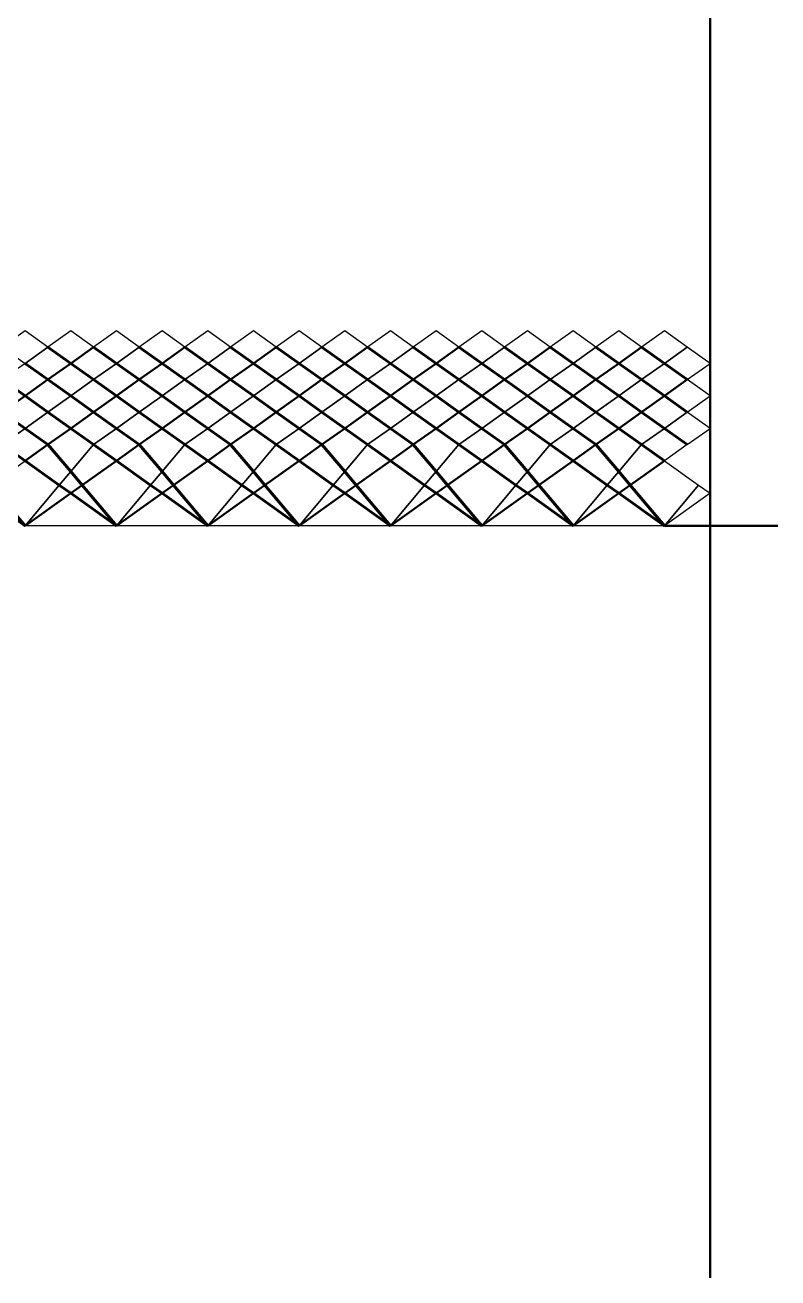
# Model space of a CAD drawing. Extents: x 0 to 145, y -25 to 59.
# Drawn here: x 119.73 to 145.04, y -25.29 to 16.83 of the extents above; entities that cross this region are included whole.
import ezdxf

# ---------------------------------------------------------------- set-up
doc = ezdxf.new("R2010")
doc.units = 0
doc.header["$MEASUREMENT"] = 0
doc.layers.add('Concrete bases', color=31, linetype='CONTINUOUS')
for name, color, linetype, lineweight in [('Tendons 1 internal', 50, 'CONTINUOUS', 50), ('Tendons 2 external', 201, 'CONTINUOUS', 35), ('Tendons 3 middle', 170, 'CONTINUOUS', 60), ('Основные линии', 50, 'CONTINUOUS', 50)]:
    doc.layers.add(name, color=color, linetype=linetype, lineweight=lineweight)

msp = doc.modelspace()

# ---------------------------------------------------------------- linework, layer by layer
at = {"layer": 'Concrete bases', "linetype": 'ByBlock', "ltscale": 100}
for points in [[(119.730002, 6.549823), (118.962502, 6.004005), (119.730002, 5.458186), (120.497502, 6.004005)], [(121.265002, 6.549823), (120.497502, 6.004005), (121.265002, 5.458186), (122.032502, 6.004005)], [(122.800002, 6.549823), (122.032502, 6.004005), (122.800002, 5.458186), (123.567502, 6.004005)], [(124.335002, 6.549823), (123.567502, 6.004005), (124.335002, 5.458186), (125.102502, 6.004005)], [(125.870002, 6.549823), (125.102502, 6.004005), (125.870002, 5.458186), (126.637502, 6.004005)], [(127.405002, 6.549823), (126.637502, 6.004005), (127.405002, 5.458186), (128.172502, 6.004005)], [(128.940002, 6.549823), (128.172502, 6.004005), (128.940002, 5.458186), (129.707502, 6.004005)], [(130.475002, 6.549823), (129.707502, 6.004005), (130.475002, 5.458186), (131.242502, 6.004005)], [(132.010002, 6.549823), (131.242502, 6.004005), (132.010002, 5.458186), (132.777502, 6.004005)], [(133.545002, 6.549823), (132.777502, 6.004005), (133.545002, 5.458186), (134.312502, 6.004005)], [(135.080002, 6.549823), (134.312502, 6.004005), (135.080002, 5.458186), (135.847502, 6.004005)], [(136.615002, 6.549823), (135.847502, 6.004005), (136.615002, 5.458186), (137.382502, 6.004005)], [(138.150002, 6.549823), (137.382502, 6.004005), (138.150002, 5.458186), (138.917502, 6.004005)], [(139.685002, 6.549823), (138.917502, 6.004005), (139.685002, 5.458186), (140.452502, 6.004005)], [(141.220002, 6.549823), (140.452502, 6.004005), (141.220002, 5.458186), (141.987502, 6.004005)], [(120.497502, 6.004005), (119.730002, 5.458186), (120.497502, 4.912368), (121.265002, 5.458186)], [(122.032502, 6.004005), (121.265002, 5.458186), (122.032502, 4.912368), (122.800002, 5.458186)], [(123.567502, 6.004005), (122.800002, 5.458186), (123.567502, 4.912367), (124.335002, 5.458186)], [(125.102502, 6.004005), (124.335002, 5.458186), (125.102502, 4.912367), (125.870002, 5.458186)], [(126.637502, 6.004005), (125.870002, 5.458186), (126.637502, 4.912367), (127.405002, 5.458186)], [(128.172502, 6.004005), (127.405002, 5.458186), (128.172502, 4.912367), (128.940002, 5.458186)], [(129.707502, 6.004005), (128.940002, 5.458186), (129.707502, 4.912367), (130.475002, 5.458186)], [(131.242502, 6.004005), (130.475002, 5.458186), (131.242502, 4.912367), (132.010002, 5.458186)], [(132.777502, 6.004005), (132.010002, 5.458186), (132.777502, 4.912367), (133.545002, 5.458186)], [(134.312502, 6.004005), (133.545002, 5.458186), (134.312502, 4.912367), (135.080002, 5.458186)], [(135.847502, 6.004005), (135.080002, 5.458186), (135.847502, 4.912367), (136.615002, 5.458186)], [(137.382502, 6.004005), (136.615002, 5.458186), (137.382502, 4.912367), (138.150002, 5.458186)], [(138.917502, 6.004005), (138.150002, 5.458186), (138.917502, 4.912367), (139.685002, 5.458186)], [(140.452502, 6.004005), (139.685002, 5.458186), (140.452502, 4.912367), (141.220002, 5.458186)], [(141.987489, 6.003998), (141.219989, 5.458179), (141.987489, 4.91236), (142.755002, 5.458179)], [(119.730003, 5.458187), (118.962503, 4.912368), (119.730003, 4.36655), (120.497503, 4.912368)], [(121.265003, 5.458187), (120.497503, 4.912368), (121.265003, 4.36655), (122.032503, 4.912368)], [(122.800003, 5.458187), (122.032503, 4.912368), (122.800003, 4.36655), (123.567503, 4.912368)], [(124.335003, 5.458187), (123.567503, 4.912368), (124.335003, 4.36655), (125.102503, 4.912368)], [(125.870003, 5.458187), (125.102503, 4.912368), (125.870003, 4.36655), (126.637503, 4.912368)], [(127.405003, 5.458187), (126.637503, 4.912368), (127.405003, 4.36655), (128.172503, 4.912368)], [(128.940003, 5.458187), (128.172503, 4.912368), (128.940003, 4.36655), (129.707503, 4.912368)], [(130.475003, 5.458187), (129.707503, 4.912368), (130.475003, 4.36655), (131.242503, 4.912368)], [(132.010003, 5.458187), (131.242503, 4.912368), (132.010003, 4.36655), (132.777503, 4.912368)], [(133.545003, 5.458187), (132.777503, 4.912368), (133.545003, 4.366549), (134.312503, 4.912368)], [(135.080003, 5.458187), (134.312503, 4.912368), (135.080003, 4.366549), (135.847503, 4.912368)], [(136.615003, 5.458187), (135.847503, 4.912368), (136.615003, 4.366549), (137.382503, 4.912368)], [(138.150003, 5.458187), (137.382503, 4.912368), (138.150003, 4.366549), (138.917503, 4.912368)], [(139.685003, 5.458187), (138.917503, 4.912368), (139.685003, 4.366549), (140.452503, 4.912368)], [(141.220003, 5.458187), (140.452503, 4.912368), (141.220003, 4.366549), (141.987503, 4.912368)], [(118.962503, 4.912368), (118.195003, 4.36655), (118.962503, 3.820731), (119.730003, 4.36655)], [(120.497503, 4.912368), (119.730003, 4.36655), (120.497503, 3.820731), (121.265003, 4.36655)], [(122.032503, 4.912368), (121.265003, 4.36655), (122.032503, 3.820731), (122.800003, 4.36655)], [(123.567503, 4.912368), (122.800003, 4.36655), (123.567503, 3.820731), (124.335003, 4.36655)], [(125.102503, 4.912368), (124.335003, 4.36655), (125.102503, 3.820731), (125.870003, 4.36655)], [(126.637503, 4.912368), (125.870003, 4.36655), (126.637503, 3.820731), (127.405003, 4.36655)], [(128.172503, 4.912368), (127.405003, 4.36655), (128.172503, 3.820731), (128.940003, 4.36655)], [(129.707503, 4.912368), (128.940003, 4.36655), (129.707503, 3.820731), (130.475003, 4.36655)], [(131.242503, 4.912368), (130.475003, 4.36655), (131.242503, 3.820731), (132.010003, 4.36655)], [(132.777503, 4.912368), (132.010003, 4.366549), (132.777503, 3.820731), (133.545003, 4.366549)], [(134.312503, 4.912368), (133.545003, 4.366549), (134.312503, 3.820731), (135.080003, 4.366549)], [(135.847503, 4.912368), (135.080003, 4.366549), (135.847503, 3.820731), (136.615003, 4.366549)], [(137.382503, 4.912368), (136.615003, 4.366549), (137.382503, 3.820731), (138.150003, 4.366549)], [(138.917503, 4.912368), (138.150003, 4.366549), (138.917503, 3.820731), (139.685003, 4.366549)], [(140.452503, 4.912368), (139.685003, 4.366549), (140.452503, 3.820731), (141.220003, 4.366549)], [(141.987489, 4.912362), (141.219989, 4.366543), (141.987489, 3.820724), (142.755002, 4.366543)], [(119.730003, 4.36655), (118.962503, 3.820731), (119.730003, 3.274912), (120.497503, 3.820731)], [(121.265003, 4.36655), (120.497503, 3.820731), (121.265003, 3.274912), (122.032503, 3.820731)], [(122.800003, 4.36655), (122.032503, 3.820731), (122.800003, 3.274912), (123.567503, 3.820731)], [(124.335003, 4.36655), (123.567503, 3.820731), (124.335003, 3.274912), (125.102503, 3.820731)], [(125.870003, 4.36655), (125.102503, 3.820731), (125.870003, 3.274912), (126.637503, 3.820731)], [(127.405003, 4.36655), (126.637503, 3.820731), (127.405003, 3.274912), (128.172503, 3.820731)], [(128.940003, 4.36655), (128.172503, 3.820731), (128.940003, 3.274912), (129.707503, 3.820731)], [(130.475003, 4.366549), (129.707503, 3.820731), (130.475003, 3.274912), (131.242503, 3.820731)], [(132.010003, 4.366549), (131.242503, 3.820731), (132.010003, 3.274912), (132.777503, 3.820731)], [(133.545003, 4.366549), (132.777503, 3.820731), (133.545003, 3.274912), (134.312503, 3.820731)], [(135.080003, 4.366549), (134.312503, 3.820731), (135.080003, 3.274912), (135.847503, 3.820731)], [(136.615003, 4.366549), (135.847503, 3.820731), (136.615003, 3.274912), (137.382503, 3.820731)], [(138.150003, 4.366549), (137.382503, 3.820731), (138.150003, 3.274912), (138.917503, 3.820731)], [(139.685003, 4.366549), (138.917503, 3.820731), (139.685003, 3.274912), (140.452503, 3.820731)], [(141.220003, 4.366549), (140.452503, 3.820731), (141.220003, 3.274912), (141.987503, 3.820731)], [(118.962503, 3.820731), (118.195003, 3.274912), (118.962503, 2.729094), (119.730003, 3.274912)], [(120.497503, 3.820731), (119.730003, 3.274912), (120.497503, 2.729094), (121.265003, 3.274912)], [(122.032503, 3.820731), (121.265003, 3.274912), (122.032503, 2.729094), (122.800003, 3.274912)], [(123.567503, 3.820731), (122.800003, 3.274912), (123.567503, 2.729094), (124.335003, 3.274912)], [(125.102503, 3.820731), (124.335003, 3.274912), (125.102503, 2.729094), (125.870003, 3.274912)], [(126.637503, 3.820731), (125.870003, 3.274912), (126.637503, 2.729094), (127.405003, 3.274912)], [(128.172503, 3.820731), (127.405003, 3.274912), (128.172503, 2.729094), (128.940003, 3.274912)], [(129.707503, 3.820731), (128.940003, 3.274912), (129.707503, 2.729094), (130.475003, 3.274912)], [(131.242503, 3.820731), (130.475003, 3.274912), (131.242503, 2.729094), (132.010003, 3.274912)], [(132.777503, 3.820731), (132.010003, 3.274912), (132.777503, 2.729094), (133.545003, 3.274912)], [(134.312503, 3.820731), (133.545003, 3.274912), (134.312503, 2.729094), (135.080003, 3.274912)], [(135.847503, 3.820731), (135.080003, 3.274912), (135.847503, 2.729094), (136.615003, 3.274912)], [(137.382503, 3.820731), (136.615003, 3.274912), (137.382503, 2.729094), (138.150003, 3.274912)], [(138.917503, 3.820731), (138.150003, 3.274912), (138.917503, 2.729094), (139.685003, 3.274912)], [(140.452503, 3.820731), (139.685003, 3.274912), (140.452503, 2.729094), (141.220003, 3.274912)], [(141.987503, 3.820731), (141.220003, 3.274912), (141.987503, 2.729094), (142.755003, 3.274912)], [(119.730003, 2.183279), (118.962503, 2.729097), (119.730003, 3.274916), (120.497503, 2.729097)], [(122.032503, 2.729098), (121.265003, 1.8194), (120.497503, 2.729098), (121.265003, 3.274916)], [(122.800003, 2.183279), (122.032503, 2.729097), (122.800003, 3.274916), (123.567503, 2.729097)], [(125.102503, 2.729097), (124.335003, 1.8194), (123.567503, 2.729097), (124.335003, 3.274916)], [(125.870003, 2.183279), (125.102503, 2.729098), (125.870003, 3.274916), (126.637503, 2.729098)], [(128.172502, 2.729097), (127.405002, 1.8194), (126.637502, 2.729097), (127.405002, 3.274916)], [(128.940003, 2.183279), (128.172503, 2.729097), (128.940003, 3.274916), (129.707503, 2.729097)], [(131.242503, 2.729097), (130.475003, 1.8194), (129.707503, 2.729097), (130.475003, 3.274916)], [(132.010003, 2.183279), (131.242503, 2.729097), (132.010003, 3.274916), (132.777503, 2.729097)], [(134.312503, 2.729097), (133.545003, 1.8194), (132.777503, 2.729097), (133.545003, 3.274916)], [(135.080003, 2.183279), (134.312503, 2.729098), (135.080003, 3.274916), (135.847503, 2.729098)], [(137.382503, 2.729098), (136.615003, 1.8194), (135.847503, 2.729098), (136.615003, 3.274916)], [(138.150003, 2.183279), (137.382503, 2.729098), (138.150003, 3.274916), (138.917503, 2.729098)], [(140.452503, 2.729098), (139.685003, 1.8194), (138.917503, 2.729098), (139.685003, 3.274916)], [(141.220003, 2.183279), (140.452503, 2.729098), (141.220003, 3.274916), (141.987503, 2.729098)], [(121.265003, 1.8194), (120.881253, 1.364551), (119.730003, 2.183279), (120.497503, 2.729097)], [(121.648753, 1.364551), (121.265003, 1.8194), (122.032503, 2.729097), (122.800003, 2.183279)], [(124.335003, 1.8194), (123.951253, 1.364551), (122.800003, 2.183279), (123.567503, 2.729097)], [(125.870003, 2.183279), (124.718753, 1.364551), (124.335003, 1.8194), (125.102503, 2.729097)], [(127.405003, 1.8194), (127.021253, 1.364551), (125.870003, 2.183279), (126.637503, 2.729098)], [(128.940003, 2.183279), (127.788753, 1.364551), (127.405003, 1.8194), (128.172503, 2.729097)], [(130.475003, 1.8194), (130.091253, 1.364551), (128.940003, 2.183279), (129.707503, 2.729097)], [(130.858753, 1.364551), (130.475003, 1.8194), (131.242503, 2.729097), (132.010003, 2.183279)], [(133.545003, 1.8194), (133.161253, 1.364551), (132.010003, 2.183279), (132.777503, 2.729097)], [(135.080003, 2.183279), (133.928753, 1.364551), (133.545003, 1.8194), (134.312503, 2.729097)], [(136.615003, 1.8194), (136.231253, 1.364551), (135.080003, 2.183279), (135.847503, 2.729098)], [(136.998753, 1.364551), (136.615003, 1.8194), (137.382503, 2.729098), (138.150003, 2.183279)], [(139.685003, 1.8194), (139.301253, 1.364551), (138.150003, 2.183279), (138.917503, 2.729098)], [(141.220003, 2.183279), (140.068753, 1.364551), (139.685003, 1.8194), (140.452503, 2.729098)], [(119.730002, 0.000004), (118.578752, 1.364551), (119.730002, 2.183279), (120.881252, 1.364551)], [(122.800003, 0.000004), (121.648753, 1.364551), (122.800003, 2.183279), (123.951253, 1.364551)], [(125.870003, 0.000004), (124.718753, 1.364551), (125.870003, 2.183279), (127.021253, 1.364551)], [(128.940003, 0.000004), (127.788753, 1.364551), (128.940003, 2.183279), (130.091253, 1.364551)], [(132.010003, 0.000004), (130.858753, 1.364551), (132.010003, 2.183279), (133.161253, 1.364551)], [(135.080003, 0.000004), (133.928753, 1.364551), (135.080003, 2.183279), (136.231253, 1.364551)], [(138.150003, 0.000004), (136.998753, 1.364551), (138.150003, 2.183279), (139.301253, 1.364551)], [(141.220003, 0.000005), (140.068753, 1.364551), (141.220003, 2.183279), (142.371253, 1.364551)], [(121.648753, 1.364551), (121.265003, 1.091642), (120.881253, 1.364551), (121.265003, 1.8194)], [(124.718753, 1.364551), (124.335003, 1.091642), (123.951253, 1.364551), (124.335003, 1.8194)], [(127.788753, 1.364551), (127.405003, 1.091642), (127.021253, 1.364551), (127.405003, 1.8194)], [(130.858753, 1.364551), (130.475003, 1.091642), (130.091253, 1.364551), (130.475003, 1.8194)], [(133.928753, 1.364551), (133.545003, 1.091642), (133.161253, 1.364551), (133.545003, 1.8194)], [(136.998753, 1.364551), (136.615003, 1.091642), (136.231253, 1.364551), (136.615003, 1.8194)], [(140.068753, 1.364551), (139.685003, 1.091642), (139.301253, 1.364551), (139.685003, 1.8194)], [(119.730003, 0.000004), (120.881253, 1.364551), (121.265003, 1.091642)], [(122.800003, 0.000004), (121.265003, 1.091642), (121.648753, 1.364551)], [(122.800003, 0.000004), (123.951253, 1.364551), (124.335003, 1.091642)], [(125.870003, 0.000004), (124.335003, 1.091642), (124.718753, 1.364551)], [(125.870003, 0.000004), (127.021253, 1.364551), (127.405003, 1.091642)], [(128.940003, 0.000004), (127.405003, 1.091642), (127.788753, 1.364551)], [(128.940003, 0.000004), (130.091253, 1.364551), (130.475003, 1.091642)], [(132.010003, 0.000004), (130.475003, 1.091642), (130.858753, 1.364551)], [(132.010003, 0.000004), (133.161253, 1.364551), (133.545003, 1.091641)], [(135.080003, 0.000004), (133.545003, 1.091642), (133.928753, 1.364551)], [(135.080003, 0.000005), (136.231253, 1.364551), (136.615003, 1.091642)], [(138.150003, 0.000005), (136.615003, 1.091642), (136.998753, 1.364551)], [(138.150003, 0.000005), (139.301253, 1.364551), (139.685003, 1.091642)], [(141.220003, 0.000005), (139.685003, 1.091642), (140.068753, 1.364551)], [(141.220004, 0.000004), (142.371254, 1.364551), (142.755002, 1.091642)], [(122.800003, 0.000004), (119.730003, 0.000004), (121.265003, 1.091642)], [(125.870003, 0.000004), (122.800003, 0.000004), (124.335003, 1.091642)], [(128.940003, 0.000004), (125.870003, 0.000004), (127.405003, 1.091642)], [(132.010003, 0.000004), (128.940003, 0.000004), (130.475003, 1.091642)], [(135.080003, 0.000004), (132.010003, 0.000004), (133.545003, 1.091641)], [(138.150003, 0.000005), (135.080003, 0.000005), (136.615003, 1.091642)], [(141.220003, 0.000004), (138.150003, 0.000004), (138.150003, 0.000005), (139.685003, 1.091642)]]:
    msp.add_lwpolyline(points, close=True, dxfattribs=at)
at = {"layer": 'Tendons 1 internal', "linetype": 'Continuous', "ltscale": 250}
for p, q in [((122.032502, 6.004003), (121.265002, 5.458184)), ((125.102502, 6.004003), (124.335002, 5.458184)), ((128.172502, 6.004003), (127.405002, 5.458184)), ((131.242502, 6.004003), (130.475002, 5.458184)), ((133.545002, 5.458184), (134.312502, 6.004003)), ((137.382502, 6.004003), (136.615002, 5.458184)), ((140.452502, 6.004003), (139.685002, 5.458184)), ((120.497502, 4.912366), (121.265002, 5.458184)), ((124.335003, 5.458185), (123.567503, 4.912366)), ((126.637502, 4.912366), (127.405002, 5.458184)), ((130.475003, 5.458185), (129.707503, 4.912366)), ((133.545003, 5.458185), (132.777503, 4.912366)), ((136.615003, 5.458185), (135.847503, 4.912366)), ((139.685003, 5.458185), (138.917503, 4.912366)), ((120.497503, 4.912367), (119.730003, 4.366548)), ((122.800003, 4.366548), (123.567503, 4.912366)), ((126.637503, 4.912366), (125.870003, 4.366548)), ((128.940003, 4.366548), (129.707503, 4.912366)), ((132.010003, 4.366548), (132.777503, 4.912366)), ((135.847503, 4.912366), (135.080003, 4.366548)), ((138.917503, 4.912366), (138.150003, 4.366548)), ((141.220003, 4.366548), (141.987503, 4.912366)), ((118.962503, 3.820729), (119.730003, 4.366548)), ((122.032503, 3.820729), (122.800003, 4.366548)), ((125.102503, 3.820729), (125.870003, 4.366548)), ((128.172503, 3.820729), (128.940003, 4.366548)), ((132.010003, 4.366548), (131.242503, 3.820729)), ((134.312503, 3.820729), (135.080003, 4.366548)), ((138.150003, 4.366548), (137.382503, 3.820729)), ((141.220003, 4.366547), (140.452503, 3.820729)), ((122.032503, 3.820729), (121.265003, 3.274911)), ((125.102503, 3.820729), (124.335003, 3.274911)), ((127.405003, 3.274911), (128.172503, 3.820729)), ((130.475003, 3.27491), (131.242503, 3.820729)), ((134.312503, 3.820729), (133.545003, 3.27491)), ((137.382503, 3.820729), (136.615003, 3.27491)), ((140.452503, 3.820729), (139.685003, 3.27491)), ((120.497503, 2.729096), (121.265003, 3.274914)), ((123.567503, 2.729096), (124.335003, 3.274914)), ((126.637503, 2.729092), (127.405003, 3.274911)), ((129.707503, 2.729092), (130.475003, 3.27491)), ((132.777503, 2.729092), (133.545003, 3.27491)), ((135.847503, 2.729092), (136.615003, 3.27491)), ((138.917503, 2.729092), (139.685003, 3.27491)), ((120.497503, 2.729096), (119.730003, 2.183277)), ((123.567503, 2.729096), (122.800003, 2.183277)), ((125.870003, 2.183277), (126.637503, 2.729096)), ((128.940003, 2.183277), (129.707503, 2.729096)), ((132.010003, 2.183277), (132.777503, 2.729096)), ((135.080003, 2.183277), (135.847503, 2.729096)), ((138.150003, 2.183277), (138.917503, 2.729096)), ((122.800003, 2.183277), (121.648753, 1.364549)), ((124.718753, 1.364549), (125.870003, 2.183277)), ((128.940003, 2.183277), (127.788753, 1.364549)), ((132.010003, 2.183277), (130.858753, 1.364549)), ((133.928753, 1.364549), (135.080003, 2.183277)), ((136.998753, 1.364549), (138.150003, 2.183277)), ((140.068753, 1.364549), (141.220003, 2.183277)), ((121.265003, 1.09164), (121.648753, 1.364549)), ((124.335003, 1.09164), (124.718753, 1.364549)), ((127.405003, 1.09164), (127.788753, 1.364549)), ((130.858753, 1.364549), (130.475003, 1.09164)), ((133.928753, 1.364549), (133.545003, 1.09164)), ((136.998753, 1.364549), (136.615003, 1.09164)), ((139.685003, 1.09164), (140.068753, 1.364549)), ((121.265003, 1.09164), (119.730003, 0.000003)), ((122.800003, 0.000003), (124.335003, 1.09164)), ((125.870003, 0.000003), (127.405003, 1.09164)), ((128.940003, 0.000002), (130.475003, 1.09164)), ((132.010003, 0.000002), (133.545003, 1.09164)), ((135.080003, 0.000003), (136.615003, 1.09164)), ((138.150003, 0.000003), (139.685003, 1.09164))]:
    msp.add_line(p, q, dxfattribs=at)
at = {"layer": 'Tendons 2 external', "linetype": 'Continuous', "ltscale": 250}
for p, q in [((120.497502, 6.004003), (119.730002, 5.458184)), ((122.800002, 5.458184), (123.567502, 6.004003)), ((126.637502, 6.004003), (125.870002, 5.458184)), ((128.940002, 5.458184), (129.707502, 6.004003)), ((132.777502, 6.004003), (132.010002, 5.458184)), ((135.080002, 5.458184), (135.847502, 6.004003)), ((138.150002, 5.458184), (138.917502, 6.004003)), ((141.987489, 6.003996), (141.219989, 5.458177)), ((122.032502, 4.912366), (122.800002, 5.458184)), ((125.870003, 5.458185), (125.102503, 4.912366)), ((128.172502, 4.912366), (128.940002, 5.458184)), ((131.242502, 4.912366), (132.010002, 5.458184)), ((135.080003, 5.458185), (134.312503, 4.912366)), ((137.382502, 4.912365), (138.150002, 5.458184)), ((140.452502, 4.912365), (141.220002, 5.458184)), ((121.265003, 4.366548), (122.032503, 4.912366)), ((125.102503, 4.912366), (124.335003, 4.366548)), ((127.405003, 4.366548), (128.172503, 4.912366)), ((130.475003, 4.366548), (131.242503, 4.912366)), ((134.312503, 4.912366), (133.545003, 4.366548)), ((137.382503, 4.912366), (136.615003, 4.366548)), ((140.452503, 4.912366), (139.685003, 4.366547)), ((120.497503, 3.820729), (121.265003, 4.366548)), ((124.335003, 4.366548), (123.567503, 3.820729)), ((126.637503, 3.820729), (127.405003, 4.366548)), ((129.707503, 3.820729), (130.475003, 4.366548)), ((133.545003, 4.366548), (132.777503, 3.820729)), ((136.615003, 4.366548), (135.847503, 3.820729)), ((139.685003, 4.366547), (138.917503, 3.820729)), ((119.730003, 3.274911), (120.497503, 3.820729)), ((123.567503, 3.820729), (122.800003, 3.274911)), ((126.637503, 3.820729), (125.870003, 3.27491)), ((129.707503, 3.820729), (128.940003, 3.27491)), ((132.010003, 3.27491), (132.777503, 3.820729)), ((135.847503, 3.820729), (135.080003, 3.27491)), ((138.917503, 3.820729), (138.150003, 3.27491)), ((141.987503, 3.820729), (141.220003, 3.27491)), ((118.962503, 2.729096), (119.730003, 3.274914)), ((122.032503, 2.729096), (122.800003, 3.274914)), ((125.102503, 2.729096), (125.870003, 3.274914)), ((128.172503, 2.729092), (128.940003, 3.27491)), ((131.242503, 2.729096), (132.010003, 3.274914)), ((134.312503, 2.729092), (135.080003, 3.27491)), ((137.382503, 2.729096), (138.150003, 3.274914)), ((140.452503, 2.729096), (141.220003, 3.274914)), ((122.032503, 2.729096), (121.265003, 1.819398)), ((125.102503, 2.729096), (124.335003, 1.819398)), ((128.172502, 2.729095), (127.405002, 1.819398)), ((131.242503, 2.729096), (130.475003, 1.819398)), ((134.312503, 2.729095), (133.545003, 1.819398)), ((137.382503, 2.729096), (136.615003, 1.819398)), ((140.452503, 2.729096), (139.685003, 1.819398)), ((120.881253, 1.364549), (121.265003, 1.819398)), ((124.335003, 1.819398), (123.951253, 1.364549)), ((127.405003, 1.819398), (127.021253, 1.364549)), ((130.091253, 1.364549), (130.475003, 1.819398)), ((133.545003, 1.819398), (133.161253, 1.364549)), ((136.615003, 1.819398), (136.231253, 1.364549)), ((139.685003, 1.819398), (139.301253, 1.364549)), ((119.730003, 0.000003), (120.881253, 1.364549)), ((123.951253, 1.364549), (122.800003, 0.000003)), ((127.021253, 1.364549), (125.870003, 0.000003)), ((128.940003, 0.000002), (130.091253, 1.364549)), ((132.010003, 0.000002), (133.161253, 1.364549)), ((135.080003, 0.000003), (136.231253, 1.364549)), ((138.150003, 0.000003), (139.301253, 1.364549)), ((142.371253, 1.364549), (141.220003, 0.000003))]:
    msp.add_line(p, q, dxfattribs=at)
at = {"layer": 'Tendons 3 middle', "linetype": 'Continuous', "ltscale": 250}
for p, q in [((121.265002, 5.458184), (120.497502, 6.004003)), ((122.032502, 6.004003), (122.800002, 5.458184)), ((123.567502, 6.004003), (124.335002, 5.458184)), ((125.870002, 5.458184), (125.102502, 6.004003)), ((126.637502, 6.004003), (127.405002, 5.458184)), ((128.172502, 6.004003), (128.940002, 5.458184)), ((129.707502, 6.004003), (130.475002, 5.458184)), ((132.010002, 5.458184), (131.242502, 6.004003)), ((132.777502, 6.004003), (133.545002, 5.458184)), ((134.312502, 6.004003), (135.080002, 5.458184)), ((136.615002, 5.458184), (135.847502, 6.004003)), ((137.382502, 6.004003), (138.150002, 5.458184)), ((138.917502, 6.004003), (139.685002, 5.458184)), ((141.220002, 5.458184), (140.452502, 6.004003)), ((120.497503, 4.912366), (119.730003, 5.458185)), ((122.032503, 4.912366), (121.265003, 5.458185)), ((123.567503, 4.912366), (122.800003, 5.458185)), ((124.335002, 5.458184), (125.102502, 4.912365)), ((126.637503, 4.912366), (125.870003, 5.458185)), ((128.172503, 4.912366), (127.405003, 5.458185)), ((129.707503, 4.912366), (128.940003, 5.458185)), ((130.475002, 5.458184), (131.242502, 4.912365)), ((132.010002, 5.458184), (132.777502, 4.912365)), ((134.312503, 4.912366), (133.545003, 5.458185)), ((135.080002, 5.458184), (135.847502, 4.912365)), ((136.615002, 5.458184), (137.382502, 4.912365)), ((138.150002, 5.458184), (138.917502, 4.912365)), ((139.685002, 5.458184), (140.452502, 4.912365)), ((141.987504, 4.912366), (141.220004, 5.458185)), ((118.962503, 4.912366), (119.730003, 4.366548)), ((120.497503, 4.912366), (121.265003, 4.366548)), ((122.032503, 4.912366), (122.800003, 4.366548)), ((124.335003, 4.366548), (123.567503, 4.912366)), ((125.870003, 4.366548), (125.102503, 4.912366)), ((127.405003, 4.366548), (126.637503, 4.912366)), ((128.172503, 4.912366), (128.940003, 4.366548)), ((129.707503, 4.912366), (130.475003, 4.366548)), ((132.010003, 4.366548), (131.242503, 4.912366)), ((132.777503, 4.912366), (133.545003, 4.366547)), ((134.312503, 4.912366), (135.080003, 4.366547)), ((135.847504, 4.912366), (136.615004, 4.366547)), ((137.382504, 4.912366), (138.150004, 4.366547)), ((139.685004, 4.366547), (138.917504, 4.912366)), ((141.220004, 4.366547), (140.452504, 4.912366)), ((120.497503, 3.820729), (119.730003, 4.366548)), ((122.032503, 3.820729), (121.265003, 4.366548)), ((122.800003, 4.366548), (123.567503, 3.820729)), ((125.102503, 3.820729), (124.335003, 4.366548)), ((126.637503, 3.820729), (125.870003, 4.366548)), ((128.172503, 3.820729), (127.405003, 4.366548)), ((128.940003, 4.366548), (129.707503, 3.820729)), ((131.242503, 3.820729), (130.475003, 4.366547)), ((132.777503, 3.820729), (132.010003, 4.366547)), ((133.545003, 4.366547), (134.312503, 3.820729)), ((135.847504, 3.820729), (135.080004, 4.366547)), ((136.615004, 4.366547), (137.382504, 3.820729)), ((138.150004, 4.366547), (138.917504, 3.820729)), ((140.452504, 3.820729), (139.685004, 4.366547)), ((141.987504, 3.820729), (141.220004, 4.366547)), ((119.730003, 3.27491), (118.962503, 3.820729)), ((121.265003, 3.27491), (120.497503, 3.820729)), ((122.032503, 3.820729), (122.800003, 3.27491)), ((123.567503, 3.820729), (124.335003, 3.27491)), ((125.870003, 3.27491), (125.102503, 3.820729)), ((126.637503, 3.820729), (127.405003, 3.27491)), ((128.940003, 3.27491), (128.172503, 3.820729)), ((130.475004, 3.27491), (129.707504, 3.820729)), ((132.010004, 3.27491), (131.242504, 3.820729)), ((132.777504, 3.820729), (133.545004, 3.27491)), ((134.312504, 3.820729), (135.080004, 3.27491)), ((136.615004, 3.27491), (135.847504, 3.820729)), ((137.382504, 3.820729), (138.150004, 3.27491)), ((138.917504, 3.820729), (139.685004, 3.27491)), ((141.220004, 3.27491), (140.452504, 3.820729)), ((119.730003, 3.27491), (120.497503, 2.729092)), ((121.265003, 3.27491), (122.032503, 2.729092)), ((122.800003, 3.274914), (123.567503, 2.729095)), ((124.335003, 3.27491), (125.102503, 2.729092)), ((125.870003, 3.274914), (126.637503, 2.729096)), ((127.405003, 3.274914), (128.172503, 2.729095)), ((128.940003, 3.274914), (129.707503, 2.729095)), ((130.475003, 3.274914), (131.242503, 2.729095)), ((132.010003, 3.274914), (132.777503, 2.729095)), ((133.545004, 3.27491), (134.312504, 2.729092)), ((135.080004, 3.27491), (135.847504, 2.729092)), ((136.615004, 3.27491), (137.382504, 2.729092)), ((138.150003, 3.274914), (138.917503, 2.729096)), ((139.685003, 3.274914), (140.452503, 2.729096)), ((141.220003, 3.274914), (141.987503, 2.729096)), ((119.730003, 2.183277), (118.962503, 2.729095)), ((121.265003, 1.819398), (120.497503, 2.729096)), ((122.800003, 2.183277), (122.032503, 2.729095)), ((123.567503, 2.729095), (124.335003, 1.819398)), ((125.870003, 2.183277), (125.102503, 2.729096)), ((127.405003, 1.819398), (126.637503, 2.729095)), ((128.172503, 2.729095), (128.940003, 2.183277)), ((130.475003, 1.819398), (129.707503, 2.729095)), ((132.010003, 2.183277), (131.242503, 2.729095)), ((132.777503, 2.729095), (133.545003, 1.819398)), ((135.080003, 2.183277), (134.312503, 2.729096)), ((136.615003, 1.819398), (135.847503, 2.729096)), ((138.150003, 2.183277), (137.382503, 2.729096)), ((139.685003, 1.819398), (138.917503, 2.729096)), ((141.220003, 2.183277), (140.452503, 2.729096)), ((119.730003, 2.183277), (120.881253, 1.364549)), ((122.800003, 2.183277), (123.951253, 1.364549)), ((127.021253, 1.364549), (125.870003, 2.183277)), ((130.091253, 1.364549), (128.940003, 2.183277)), ((132.010003, 2.183277), (133.161253, 1.364549)), ((136.231253, 1.364549), (135.080003, 2.183277)), ((138.150003, 2.183277), (139.301253, 1.364549)), ((121.648753, 1.364549), (121.265003, 1.819398)), ((124.335003, 1.819398), (124.718753, 1.364549)), ((127.788753, 1.364549), (127.405003, 1.819398)), ((130.475003, 1.819398), (130.858753, 1.364549)), ((133.928753, 1.364549), (133.545003, 1.819398)), ((136.998753, 1.364549), (136.615003, 1.819398)), ((140.068753, 1.364549), (139.685003, 1.819398)), ((119.730003, 0.000002), (118.578753, 1.364549)), ((120.881253, 1.364549), (121.265003, 1.09164)), ((121.648753, 1.364549), (122.800003, 0.000002)), ((123.951253, 1.364549), (124.335003, 1.09164)), ((125.870003, 0.000002), (124.718753, 1.364549)), ((127.021253, 1.364549), (127.405003, 1.09164)), ((128.940003, 0.000002), (127.788753, 1.364549)), ((130.475003, 1.09164), (130.091253, 1.364549)), ((130.858753, 1.364549), (132.010003, 0.000002)), ((133.161253, 1.364549), (133.545003, 1.091639)), ((135.080003, 0.000002), (133.928753, 1.364549)), ((136.231253, 1.364549), (136.615003, 1.09164)), ((138.150003, 0.000002), (136.998753, 1.364549)), ((139.301253, 1.364549), (139.685003, 1.09164)), ((141.220003, 0.000003), (140.068753, 1.364549)), ((118.195003, 1.091639), (119.730003, 0.000002)), ((122.800003, 0.000002), (121.265003, 1.09164)), ((125.870003, 0.000002), (124.335003, 1.09164)), ((128.940003, 0.000002), (127.405003, 1.09164)), ((132.010003, 0.000002), (130.475003, 1.09164)), ((135.080003, 0.000002), (133.545003, 1.09164)), ((138.150003, 0.000003), (136.615003, 1.09164)), ((141.220003, 0.000003), (139.685003, 1.09164))]:
    msp.add_line(p, q, dxfattribs=at)
at = {"layer": 'Основные линии', "linetype": 'ByBlock', "ltscale": 100}
for p, q in [((142.755002, 58.948411), (142.755002, -25.285285)), ((141.220004, 0.000004), (145.035871, 0.000003))]:
    msp.add_line(p, q, dxfattribs=at)

doc.saveas('drawing.dxf')
